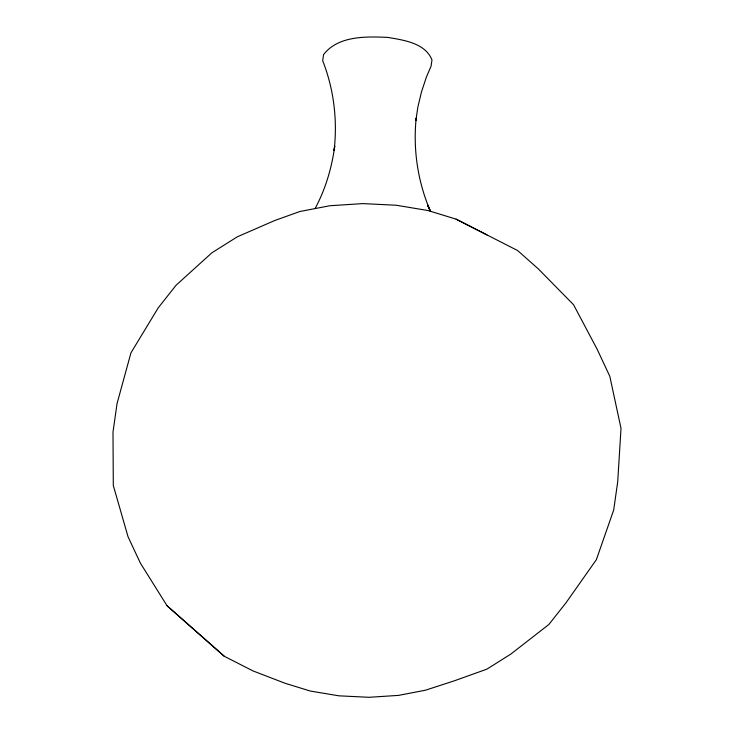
<?xml version="1.0" encoding="UTF-8"?>
<svg xmlns="http://www.w3.org/2000/svg" width="734" height="734" viewBox="0 0 734 734"><rect width="100%" height="100%" fill="white"/><g stroke="black" fill="none" stroke-linecap="round" stroke-linejoin="round"><path stroke-width="1.1" d="M315.079 208.575C325.501 189.188 331.86 167.765 334.741 145.974L334.089 150.534C337.631 120.257 333.869 89.117 322.694 60.729L323.556 54.6C338.172 35.627 366.064 36.434 387.772 37.397C403.663 40.141 425.169 42.921 431.977 59.922L431.106 66.051L426.39 77.098L421.472 91.943L417.848 107.192L415.866 120.541L416.178 118.229C412.948 149.8 417.875 182.069 430.408 211.227L427.417 204.832L430.702 211.594M456.135 219.172L428.142 210.557L396.296 205.245L362.789 203.602L329.887 205.74L299.839 211.511L274.7 220.53L237.348 236.798L211.86 252.817L176.068 285.242L158.232 307.821L130.955 352.825L117.036 403.645L112.99 432.133L113.302 485.486L128.028 536.71L140.35 563.07L167.058 605.77L224.283 656.288L252.964 670.904L285.205 683.317L310.335 691.061L338.924 695.823L369.009 697.3L398.544 695.382L425.509 690.199L454.456 680.776L486.862 669.16L510.745 654.15L548.867 624.487L566.006 602.798L596.366 559.666L613.697 510.011L617.716 481.724L621.01 428.344L609.807 376.294L597.201 349.347L573.548 304.72L538.233 268.809L517.608 250.533L456.135 219.172L486.991 234.935M167.058 605.77L224.283 656.288"/></g></svg>
